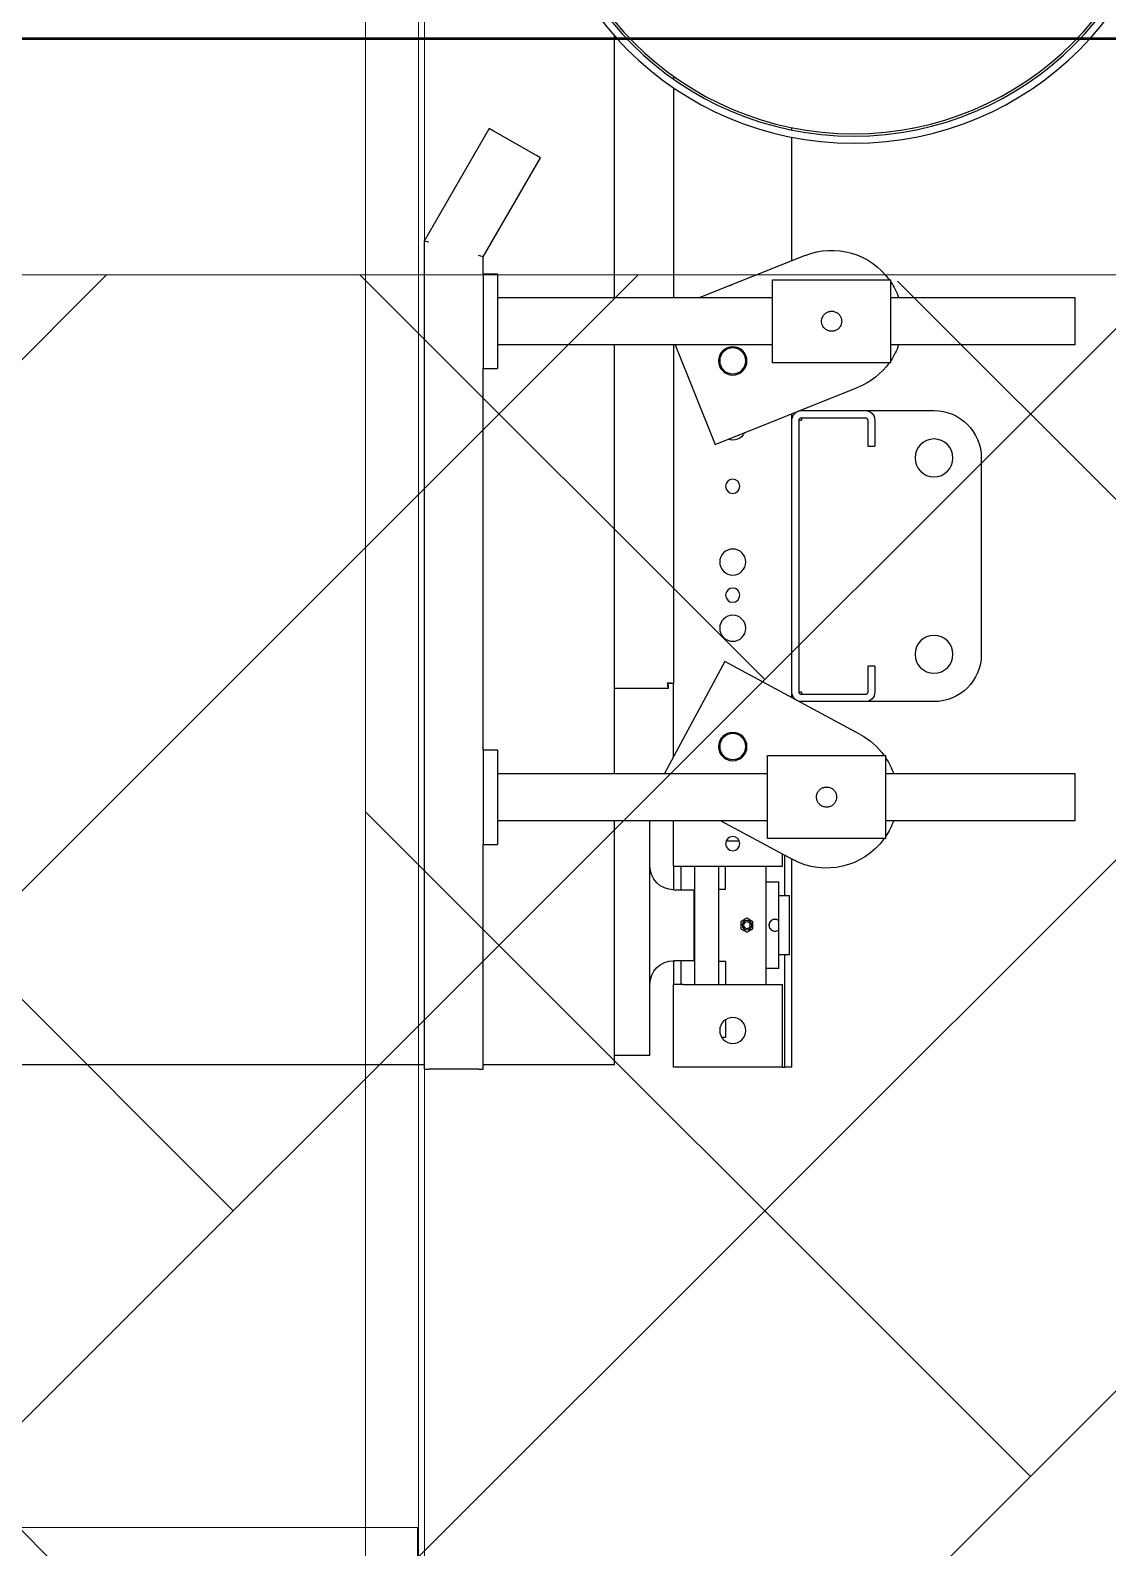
# Model space of a CAD drawing. Header units: millimetres. Extents: x 163705 to 1616509, y 81827 to 302547.
# Drawn here: x 249902 to 250357, y 147022 to 147663 of the extents above; entities that cross this region are included whole.
import ezdxf

# ---------------------------------------------------------------- set-up
doc = ezdxf.new("R2010")
doc.units = ezdxf.units.MM
doc.header["$LTSCALE"] = 10
doc.layers.add('1-填充', color=8, linetype='Continuous', lineweight=18)
doc.layers.add('1-设备轮廓', color=2, linetype='Continuous', lineweight=18)

# ---------------------------------------------------------------- blocks, each defined once
blk = doc.blocks.new('A$C5A5F0ED2')
at = {"layer": '1-填充'}
h = blk.add_hatch(dxfattribs=at)
h.set_pattern_fill('ANSI38', color=256, scale=50)
h.paths.add_polyline_path([(100, 100), (5900, 100), (5900, 1900), (100, 1900)])
h.paths.add_polyline_path([(675, 1000.01, 1), (1325, 1000.01, 1)], flags=16)
h.paths.add_polyline_path([(3325, 1000, 0.677608), (2764.3, 776.23, 0.677608)], flags=16)
h.paths.add_polyline_path([(5325, 1000.01, 0.677608), (4764.3, 776.24, 0.677608)], flags=16)
for points in [[(0, 0), (6000, 0), (6000, 2000), (0, 2000)], [(100, 100), (5900, 100), (5900, 1900), (100, 1900)]]:
    blk.add_lwpolyline(points, close=True, dxfattribs=at)
blk = doc.blocks.new('A$C7121566b')
at = {"layer": '1-设备轮廓', "lineweight": 50, "ltscale": 5}
blk.add_lwpolyline([(4499.65, 7100.13), (47799.65, 7100.13)], dxfattribs=at)
blk.add_blockref('A$C5A5F0ED2', (34999.65, 5100.13))
blk = doc.blocks.new('A$Ce0621208')
for p, q in [((-954.06, 420.05), (1649.79, 420.05)), ((1899.79, 397.55), (-1114.06, 397.55)), ((1899.79, 395.05), (-1114.06, 395.05))]:
    blk.add_line(p, q)
blk.add_lwpolyline([(-39.06, 812.05), (0.94, 812.05), (0.94, 398.05), (-39.06, 398.05)], close=True)
blk = doc.blocks.new('G$C126DDED6')
at = {"rotation": 90}
blk.add_blockref('A$Ce0621208', (1640.05, 2164.12), dxfattribs=at)
blk = doc.blocks.new('11')
at = {"lineweight": 25}
for p, q in [((2393.49, -1563.94), (2393.49, -1144.32)), ((1997.7, -1591.44), (2045.33, -1563.94)), ((2045.86, -1565.94), (2045.33, -1563.94)), ((2045.33, -1563.94), (2395.33, -1563.94)), ((2395.33, -1563.94), (2395.33, -1565.94)), ((2395.33, -1586.94), (2395.33, -1565.94)), ((2052.03, -1588.94), (2010.2, -1613.09)), ((2052.03, -1588.94), (2051.49, -1586.94)), ((2059.24, -1588.94), (2052.03, -1588.94)), ((2059.24, -1588.94), (2059.24, -1594.94)), ((2059.24, -1588.94), (2099.24, -1588.94)), ((2260.33, -1588.94), (2099.24, -1588.94)), ((2099.24, -1588.94), (2099.24, -1594.94)), ((2260.33, -1588.94), (2260.33, -1594.94)), ((2260.33, -1588.94), (2300.33, -1588.94)), ((2395.33, -1588.94), (2300.33, -1588.94)), ((2300.33, -1588.94), (2300.33, -1594.94)), ((2393.49, -1644.32), (2393.49, -1588.94)), ((2395.33, -1586.94), (2395.33, -1588.94)), ((1998.7, -1593.17), (1997.7, -1591.44)), ((2009.2, -1611.36), (1998.7, -1593.17)), ((2059.24, -1594.94), (2099.24, -1594.94)), ((2069.24, -1594.94), (2069.24, -1711.09)), ((2089.24, -1711.09), (2089.24, -1594.94)), ((2260.33, -1594.94), (2300.33, -1594.94)), ((2270.33, -1594.94), (2270.33, -1708.94)), ((2290.33, -1708.94), (2290.33, -1594.94)), ((2010.2, -1613.09), (2009.2, -1611.36)), ((2069.24, -1644.32), (1958.57, -1644.32)), ((2270.33, -1644.32), (2089.24, -1644.32)), ((2234.49, -1667.11), (2234.49, -1644.32)), ((2334.49, -1644.32), (2290.33, -1644.32)), ((2393.49, -1644.32), (2334.49, -1644.32)), ((2389.49, -1659.32), (2389.49, -1644.32)), ((2389.49, -1659.32), (2290.33, -1659.32)), ((2223.1, -1690.94), (2270.33, -1665.5)), ((2234.49, -1667.11), (2232.99, -1667.11)), ((1975.69, -1669.32), (1976.92, -1669.32)), ((1980.57, -1669.32), (2069.24, -1669.32)), ((2089.24, -1669.32), (2232.28, -1669.32)), ((2089.24, -1670.06), (2131.28, -1686.93)), ((2232.28, -1669.32), (2232.28, -1667.82)), ((2263.23, -1669.32), (2232.28, -1669.32)), ((2309.49, -1669.32), (2290.33, -1669.32)), ((2309.49, -1669.32), (2309.49, -1673.32)), ((2309.49, -1669.32), (2319.49, -1669.32)), ((2309.49, -1672.32), (2319.49, -1672.32)), ((2309.49, -1673.32), (2309.49, -1715.32)), ((2319.49, -1669.32), (2319.49, -1677.82)), ((2349.49, -1677.82), (2349.49, -1669.32)), ((2349.49, -1669.32), (2359.49, -1669.32)), ((2349.49, -1672.32), (2359.49, -1672.32)), ((2394.49, -1669.32), (2359.49, -1669.32)), ((2359.49, -1673.32), (2359.49, -1669.32)), ((2359.49, -1673.32), (2359.49, -1715.32)), ((2394.49, -1673.32), (2394.49, -1669.32)), ((2394.49, -1715.32), (2394.49, -1673.32)), ((2359.49, -1678.32), (2309.49, -1678.32)), ((2319.49, -1677.82), (2334.49, -1677.82)), ((2321.99, -1677.82), (2321.99, -1678.32)), ((2334.49, -1677.82), (2349.49, -1677.82)), ((2346.99, -1678.32), (2346.99, -1677.82)), ((2051.39, -1724.92), (2069.24, -1680.44)), ((2131.28, -1686.93), (2107.08, -1747.26)), ((2253.91, -1748.17), (2223.1, -1690.94)), ((2290.33, -1689.24), (2306.74, -1719.72)), ((2298.87, -1691.54), (2298.87, -1697.1)), ((2359.49, -1688.46), (2309.49, -1688.46)), ((2319.26, -1691.32), (2309.49, -1691.32)), ((2319.26, -1688.46), (2319.26, -1691.32)), ((2349.73, -1688.46), (2349.73, -1691.32)), ((2349.73, -1691.32), (2359.49, -1691.32)), ((2374.38, -1691.32), (2381.99, -1691.32)), ((2381.99, -1691.32), (2381.99, -1689.71)), ((2331.55, -1700.32), (2333.02, -1697.77)), ((2333.02, -1697.77), (2335.96, -1697.77)), ((2335.96, -1697.77), (2337.44, -1700.32)), ((2333.02, -1702.87), (2331.55, -1700.32)), ((2335.96, -1702.87), (2333.02, -1702.87)), ((2337.44, -1700.32), (2335.96, -1702.87)), ((2061.74, -1711.09), (2061.74, -1761.09)), ((2096.74, -1711.09), (2061.74, -1711.09)), ((2096.74, -1761.09), (2096.74, -1711.09)), ((2262.83, -1708.94), (2262.83, -1758.94)), ((2297.83, -1708.94), (2262.83, -1708.94)), ((2297.83, -1758.94), (2297.83, -1708.94)), ((2309.49, -1708.32), (2359.49, -1708.32)), ((2316.21, -1708.32), (2316.21, -1713.82)), ((2352.77, -1713.82), (2352.77, -1708.32)), ((2309.49, -1715.32), (2304.37, -1715.32)), ((2321.99, -1716.32), (2304.91, -1716.32)), ((2332.66, -1713.82), (2316.21, -1713.82)), ((2321.99, -1713.82), (2321.99, -1718.32)), ((2346.99, -1718.32), (2321.99, -1718.32)), ((2336.32, -1713.82), (2332.66, -1713.82)), ((2352.77, -1713.82), (2336.32, -1713.82)), ((2346.99, -1718.32), (2346.99, -1713.82)), ((2394.49, -1716.32), (2346.99, -1716.32)), ((2394.49, -1715.32), (2359.49, -1715.32)), ((2394.49, -1715.32), (2394.49, -1716.32)), ((2394.49, -1719.32), (2394.49, -1716.32)), ((1998.41, -1719.32), (1997.39, -1719.32)), ((2053.64, -1719.32), (2001.46, -1719.32)), ((2116.99, -1723.32), (2116.99, -1750.32)), ((2120.99, -1719.32), (2118.29, -1719.32)), ((2119.99, -1723.32), (2119.99, -1750.32)), ((2119.99, -1723.32), (2120.99, -1723.32)), ((2235.99, -1719.32), (2120.99, -1719.32)), ((2235.99, -1722.32), (2120.99, -1722.32)), ((2120.99, -1722.32), (2120.99, -1723.32)), ((2238.38, -1719.32), (2235.99, -1719.32)), ((2235.99, -1723.32), (2235.99, -1722.32)), ((2235.99, -1723.32), (2236.99, -1723.32)), ((2236.99, -1750.32), (2236.99, -1723.32)), ((2239.99, -1750.32), (2239.99, -1723.32)), ((2394.49, -1719.32), (2306.53, -1719.32)), ((2116.99, -1750.32), (2116.99, -1779.32)), ((2239.99, -1779.32), (2239.99, -1750.32)), ((2120.99, -1751.32), (2131.99, -1751.32)), ((2120.99, -1754.32), (2131.99, -1754.32)), ((2131.99, -1751.32), (2131.99, -1754.32)), ((2224.99, -1751.32), (2235.99, -1751.32)), ((2224.99, -1754.32), (2224.99, -1751.32)), ((2224.99, -1754.32), (2235.99, -1754.32)), ((2096.74, -1761.09), (2061.74, -1761.09)), ((2069.24, -1761.09), (2069.24, -1838.94)), ((2089.24, -1838.94), (2089.24, -1761.09)), ((2297.83, -1758.94), (2262.83, -1758.94)), ((2270.33, -1758.94), (2270.33, -1838.94)), ((2290.33, -1838.94), (2290.33, -1758.94)), ((2136.99, -1799.32), (2219.99, -1799.32)), ((2087.24, -1838.94), (2069.24, -1838.94)), ((2089.24, -1838.94), (2087.24, -1838.94)), ((2270.39, -1838.94), (2270.33, -1838.94)), ((2290.33, -1838.94), (2270.39, -1838.94))]:
    blk.add_line(p, q, dxfattribs=at)
blk.add_lwpolyline([(2064.23, -1692.92), (2063.91, -1693.46), (2063.75, -1694.11)], dxfattribs=at)
for centre, radius in [((1868.99, -1745.32), 135), ((1868.99, -1745.32), 132), ((1868.99, -1745.32), 131), ((2095.99, -1694.32), 6), ((2095.99, -1694.32), 5.5), ((2148.99, -1694.32), 3), ((2180.99, -1694.32), 5.5), ((2194.99, -1694.32), 3), ((2208.99, -1694.32), 5.5), ((2258.99, -1694.32), 6), ((2258.99, -1694.32), 5.5), ((2299.99, -1694.32), 3), ((2378.99, -1694.32), 5.5), ((2334.49, -1700.32), 2.02), ((2334.49, -1700.32), 1.4), ((2136.99, -1779.32), 8), ((2219.99, -1779.32), 8)]:
    blk.add_circle(centre, radius, dxfattribs=at)
for centre, radius, start, end in [((2309.49, -1669.32), 10, 0, 90), ((2359.49, -1669.32), 10, 90, 180), ((2123.99, -1694.32), 5.5, 294.99894, 21.28281), ((2079.24, -1736.09), 30, 158.14087, 234.31467), ((2120.99, -1723.32), 4, 90, 180), ((2120.99, -1723.32), 1, 90, 180), ((2235.99, -1723.32), 4, 0, 90), ((2235.99, -1723.32), 1, 0, 90), ((2280.33, -1733.94), 30, 305.68533, 28.30181), ((2079.24, -1736.09), 30, 305.68533, 338.14087), ((2120.99, -1750.32), 4, 180, 270), ((2120.99, -1750.32), 1, 180, 270), ((2235.99, -1750.32), 1, 270, 360), ((2235.99, -1750.32), 4, 270, 360), ((2280.33, -1733.94), 30, 208.30181, 234.31467), ((2079.24, -1736.09), 30, 236.44269, 250.52878), ((2079.24, -1736.09), 30, 289.47122, 303.55731), ((2280.33, -1733.94), 30, 236.44269, 250.52878), ((2280.33, -1733.94), 30, 289.47122, 303.55731), ((2136.99, -1779.32), 20, 180, 270), ((2219.99, -1779.32), 20, 270, 360)]:
    blk.add_arc(centre, radius, start, end, dxfattribs=at)
for points in [[(2234.49, -1667.11), (2234.45, -1667.09), (2234.38, -1667.04), (2233.8, -1666.97), (2232.97, -1666.89), (2232.32, -1666.85), (2231.99, -1666.82)], [(2231.99, -1666.82), (2232.02, -1667.15), (2232.06, -1667.8), (2232.14, -1668.63), (2232.21, -1669.21), (2232.26, -1669.28), (2232.28, -1669.32)], [(2231.99, -1666.82), (2232.02, -1666.95), (2232.06, -1667.21), (2232.14, -1667.54), (2232.21, -1667.78), (2232.26, -1667.81), (2232.28, -1667.82)], [(2232.99, -1667.11), (2232.98, -1667.09), (2232.95, -1667.04), (2232.72, -1666.97), (2232.38, -1666.89), (2232.12, -1666.85), (2231.99, -1666.82)]]:
    blk.add_open_spline(points, degree=3, dxfattribs=at)
for points, knots in [([(2332.66, -1713.82), (2332.51, -1713.63), (2332.18, -1713.21), (2332.01, -1712.59), (2331.98, -1711.94), (2332.09, -1711.28), (2332.5, -1710.54), (2333.13, -1709.97), (2333.92, -1709.64), (2334.77, -1709.59), (2335.59, -1709.82), (2336.29, -1710.31), (2336.78, -1711.01), (2336.97, -1711.65), (2337.01, -1712.3), (2336.9, -1712.96), (2336.59, -1713.52), (2336.37, -1713.77), (2336.32, -1713.82)], [0, 0, 0, 0, 0.738281, 1.582153, 1.868466, 2.705246, 3.541836, 4.383359, 5.228166, 6.06765, 6.90158, 7.738229, 8.581696, 9.425568, 9.711881, 10.548661, 11.385251, 11.579292, 11.579292, 11.579292, 11.579292]), ([(2332.66, -1713.82), (2332.51, -1713.63), (2332.21, -1713.25), (2331.99, -1712.55), (2331.97, -1711.81), (2332.17, -1711.11), (2332.56, -1710.48), (2333.1, -1710), (2333.77, -1709.69), (2334.49, -1709.59), (2335.22, -1709.69), (2335.88, -1710), (2336.43, -1710.48), (2336.81, -1711.1), (2337.01, -1711.81), (2336.99, -1712.54), (2336.77, -1713.25), (2336.47, -1713.63), (2336.32, -1713.82)], [0, 0, 0, 0, 0.722717, 1.445507, 2.172605, 2.896361, 3.619739, 4.342419, 5.065399, 5.788994, 6.512964, 7.237053, 7.960996, 8.684401, 9.406958, 10.133012, 10.857027, 11.580877, 11.580877, 11.580877, 11.580877]), ([(2280.33, -1738.19), (2279.86, -1738.15), (2278.92, -1738.06), (2277.66, -1737.35), (2276.69, -1736.29), (2276.11, -1734.95), (2276.02, -1733.51), (2276.4, -1732.13), (2277.19, -1730.95), (2278.35, -1730.09), (2279.74, -1729.65), (2281.18, -1729.7), (2282.51, -1730.2), (2283.61, -1731.12), (2284.36, -1732.36), (2284.65, -1733.78), (2284.47, -1735.2), (2283.84, -1736.48), (2282.82, -1737.48), (2281.59, -1738.09), (2280.71, -1738.16), (2280.33, -1738.19)], [0, 0, 0, 0, 1.403579, 2.806217, 4.233469, 5.680209, 7.099249, 8.486255, 9.886899, 11.325041, 12.767223, 14.174394, 15.562365, 16.974101, 18.418175, 19.853155, 21.249386, 22.638598, 24.062294, 25.509219, 26.669433, 26.669433, 26.669433, 26.669433]), ([(2079.24, -1740.34), (2078.77, -1740.29), (2077.83, -1740.2), (2076.57, -1739.49), (2075.6, -1738.44), (2075.02, -1737.1), (2074.93, -1735.65), (2075.31, -1734.28), (2076.1, -1733.1), (2077.26, -1732.23), (2078.65, -1731.79), (2080.09, -1731.84), (2081.42, -1732.35), (2082.52, -1733.26), (2083.27, -1734.5), (2083.56, -1735.92), (2083.38, -1737.34), (2082.75, -1738.62), (2081.73, -1739.62), (2080.5, -1740.23), (2079.63, -1740.3), (2079.24, -1740.34)], [0, 0, 0, 0, 1.403579, 2.806217, 4.233469, 5.680209, 7.099249, 8.486255, 9.886899, 11.325041, 12.767223, 14.174394, 15.562365, 16.974101, 18.418175, 19.853155, 21.249386, 22.638598, 24.062294, 25.509219, 26.669433, 26.669433, 26.669433, 26.669433])]:
    blk.add_open_spline(points, degree=3, knots=knots, dxfattribs=at)
blk = doc.blocks.new('A$C790c3438')
at = {"xscale": -1, "rotation": 89.99999999999993}
blk.add_blockref('11', (3360.39, 10613.13), dxfattribs=at)
at = {"layer": '1-设备轮廓', "xscale": -1, "rotation": 180}
blk.add_blockref('G$C126DDED6', (3679.52, 10149.08), dxfattribs=at)

msp = doc.modelspace()

# ---------------------------------------------------------------- block references
for name, p in [('A$C790c3438', (245144.313, 139006.156)), ('A$C7121566b', (209928.183, 140559.499))]:
    msp.add_blockref(name, p)

doc.saveas('drawing.dxf')
